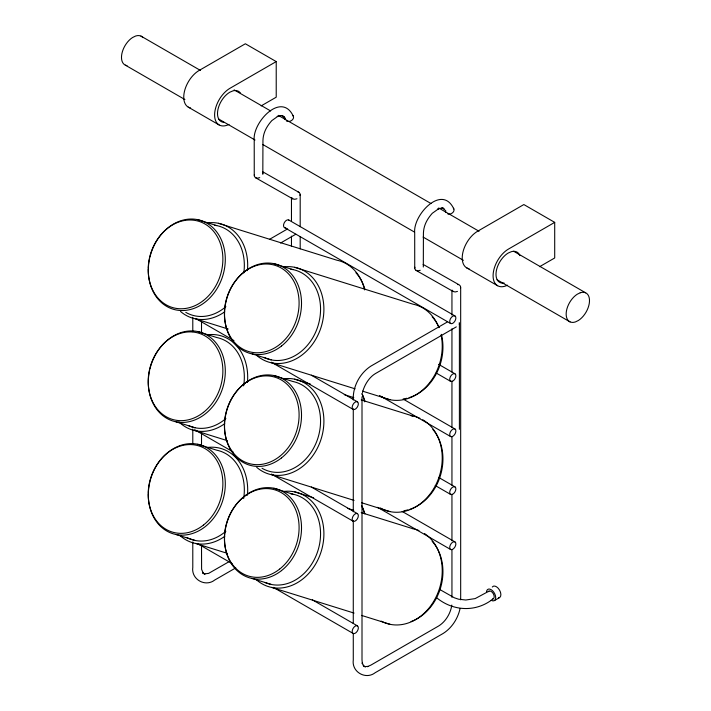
<?xml version="1.0" encoding="UTF-8"?>
<svg xmlns="http://www.w3.org/2000/svg" width="711" height="711" viewBox="0 0 711 711"><rect width="100%" height="100%" fill="white"/><g stroke="black" fill="none" stroke-linecap="round" stroke-linejoin="round"><path stroke-width="1.07" d="M296.958 198.76L294.701 199.302L292.745 198.849L255.525 177.723L254.396 176.39L254.396 174.55M262.821 174.373L262.946 140.502C263.194 132.797 266.536 126.558 271.806 120.621L277.894 116.284L277.201 116.515L280.223 115.591L282.987 115.626L282.071 115.6M457.449 291.412L455.182 291.954L453.227 291.501L416.015 270.376L414.886 269.051L414.886 267.203M423.312 267.025L423.427 233.155C423.685 225.449 427.018 219.21 432.288 213.282L438.376 208.945L437.683 209.167L440.704 208.252L443.468 208.287L441.7 207.923L443.966 208.883L443.246 208.296L445.006 210.136M300.042 195.498L300.042 193.65L298.913 192.326L262.643 171.733M460.532 288.151L460.524 286.302L459.395 284.978L423.134 264.394M451.814 605.07C450.685 613.104 445.806 621.592 438.634 626L370.929 665.087L367.391 666.669L368.147 666.42L364.601 666.554L365.463 666.874L363.188 665.567L363.899 666.145L362.237 663.008L362.397 663.79L362.006 659.941L362.006 396.862M362.494 392.552C364.121 385.664 368.733 377.577 375.337 373.63L456.32 326.873M460.044 608.652C457.831 618.632 451.867 627.964 443.157 633.457L375.186 672.704C365.73 680.125 351.581 671.966 353.278 660.057L353.278 633.492M261.141 105.895L276.224 97.185L276.224 61.59L230.026 88.262A21.801 12.585 -60 0 0 214.615 114.382A21.801 12.585 -60 0 0 229.022 124.398M269.505 239.349L287.644 228.871M280.587 243.02L295.829 234.221M539.622 266.678L554.704 257.969L554.704 222.374L508.507 249.046A21.801 12.585 -60 0 0 493.096 275.157A21.801 12.585 -60 0 0 507.503 285.182M447.175 322.083L370.778 366.183C359.713 373.426 352.647 386.713 353.278 399.982M229.511 561.423L208.607 573.386L204.11 573.893L204.972 574.221L202.697 572.906L203.417 573.493L201.604 569.351L201.515 546.19M235.768 567.885L214.704 580.043C205.248 587.473 191.09 579.305 192.788 567.396L192.788 541.942M488.928 591.179L475.161 598.6L465.803 600.004L458.631 599.222L454.4 597.809L439.993 589.632M493.292 598.733C476.414 612.429 453.325 611.469 436.714 597.809M494.367 600.591L499.54 597.596M259.746 177.634L257.489 178.177L255.525 177.723M420.228 270.287L417.97 270.829L416.015 270.376M457.44 284.524L458.497 284.631M218.419 223.298L336.747 260.173A49.21 39.843 -72.7 0 1 364.645 289.919M197.658 219.681L216.695 225.609M294.638 267.3L412.967 304.175A49.21 39.843 -72.7 0 1 438.963 327.691M273.877 263.683L292.914 269.611M195.436 318.821L228.187 329.033M197.658 331.566L216.695 337.503A46.473 37.63 -72.7 0 1 243.642 385.86M252.174 353.909L271.211 359.837M271.655 362.832L355.127 388.837M362.521 391.139L389.992 399.698M294.638 379.194L310.485 384.127M344.293 394.667L353.802 397.627M361.197 399.929L412.967 416.059M273.877 375.577L292.914 381.505A46.473 37.63 -72.7 0 1 317.266 439.985A46.473 37.63 -72.7 0 1 262.004 468.256M175.955 421.792L194.992 427.729M195.436 430.715L227.138 440.589M197.658 444.259L216.695 450.187A46.473 37.63 -72.7 0 1 243.642 498.553M271.655 474.717L354.069 500.393M361.464 502.704L389.992 511.591M294.638 491.879L313.649 497.807M347.466 508.338L353.802 510.32M361.197 512.622L412.967 528.753M273.877 488.261L292.914 494.189M175.955 534.485L194.992 540.413M195.436 543.4L227.138 553.282M252.174 578.487L271.211 584.415M271.655 587.41L354.069 613.086M361.464 615.388L389.992 624.276M298.007 191.97L298.913 192.326M281.965 115.591L284.516 117.484L284.045 116.72L285.307 119.679A4.364 3.271 -23.1 0 1 285.227 117.937M276.224 61.59L245.357 43.771L199.16 70.442A21.801 12.585 -60 0 0 184.407 91.595A21.801 12.585 -60 0 0 190.592 107.992M554.704 222.374L523.847 204.555L477.641 231.226A21.801 12.585 -60 0 0 462.888 252.378A21.801 12.585 -60 0 0 469.082 268.767M140.974 36.092L200.52 70.469M234.132 89.87L270.624 110.943M278.312 115.378L431.017 203.542M438.696 207.976L479.036 231.262M513.609 251.223L585.633 292.808M125.367 65.163L184.904 99.54M218.526 118.941L255.018 140.014M262.697 144.449L414.442 232.062M423.081 237.047L463.421 260.333M497.033 279.743L570.026 321.887M188.255 107.121L219.121 124.94M466.745 267.905L497.602 285.724M288.773 220.001L454.969 315.951A4.364 2.515 -60 0 1 453.591 322.705A4.364 2.515 -60 0 1 449.814 320.528A4.364 2.515 -60 0 1 454.969 315.951M284.418 227.556L450.605 323.505M438.643 364.352L454.969 373.782A4.364 2.515 -60 0 1 453.591 380.536A4.364 2.515 -60 0 1 449.814 378.359A4.364 2.515 -60 0 1 454.969 373.782M436.199 373.017L450.605 381.336M403.093 399.031L454.969 428.982A4.364 2.515 -60 0 1 453.591 435.736A4.364 2.515 -60 0 1 449.814 433.559A4.364 2.515 -60 0 1 454.969 428.982M379.523 395.494L450.605 436.536M311.338 375.204L357.446 401.831A4.364 2.515 -60 0 1 356.069 408.585A4.364 2.515 -60 0 1 352.292 406.399A4.364 2.515 -60 0 1 357.446 401.831M196.503 318.972L233.963 340.605M271.433 362.237L353.091 409.376M438.643 477.428L454.969 486.857A4.364 2.515 -60 0 1 453.591 493.612A4.364 2.515 -60 0 1 449.814 491.434A4.364 2.515 -60 0 1 454.969 486.857M435.239 485.533L450.605 494.412M402.133 511.413L454.969 541.915A4.364 2.515 -60 0 1 453.591 548.67A4.364 2.515 -60 0 1 449.814 546.483A4.364 2.515 -60 0 1 454.969 541.915M377.594 507.316L450.605 549.47M311.338 487.026L357.446 513.653A4.364 2.515 -60 0 1 356.069 520.408A4.364 2.515 -60 0 1 352.292 518.221A4.364 2.515 -60 0 1 357.446 513.653M194.583 429.684L233.004 451.867M271.433 474.059L353.091 521.199M312.298 599.8L357.446 625.867A4.364 2.515 -60 0 1 356.069 632.621A4.364 2.515 -60 0 1 352.292 630.444A4.364 2.515 -60 0 1 357.446 625.867M197.462 543.568L232.044 563.539M273.353 587.384L353.091 633.421M453.227 291.501L452.098 290.177M292.745 198.849L291.617 197.516M453.849 208.981C442.038 183.438 412.727 215.229 414.7 232.853L414.735 268.163M293.359 116.32C281.547 90.777 252.245 122.576 254.218 140.2L254.254 175.51M262.821 172.524L262.972 173.413M460.675 287.191L460.675 599.8M459.404 323.621L459.404 429.328M451.947 290.364L451.947 315.035M451.947 328.793L451.947 372.084M451.947 380.963L451.947 427.578M451.947 436.456L451.947 485.284M451.947 494.163L451.947 540.778M451.947 549.656L451.947 597.382M353.278 408.834L353.278 511.76M353.278 520.612L353.278 623.538M300.193 194.538L300.193 226.685M300.193 236.665L300.193 248.859M291.466 197.702L291.466 221.308M291.466 236.141L291.466 246.13M201.515 321.967L201.515 333.068M201.515 432.972L201.515 446.295M192.788 317.293L192.788 331.673M192.788 429.062L192.788 444.562M292.905 115.6A4.364 3.271 -23.1 0 1 292.763 119.377A4.364 3.271 -23.1 0 1 288.39 121.457M287.36 121.323A4.364 3.271 -23.1 0 1 286.462 120.968M453.387 208.252A4.364 3.271 -23.1 0 1 452.907 212.438A4.364 3.271 -23.1 0 1 447.85 213.984M445.788 212.331A4.364 3.271 -23.1 0 1 445.717 210.598M459.288 322.643A4.364 2.515 60 0 1 459.288 324.483M492.305 587.01A6.506 3.759 60 0 1 499.54 590.086A6.506 3.759 60 0 1 498.589 597.889M486.511 592.299A6.506 3.759 60 0 1 491.105 589.641A6.506 3.759 60 0 1 495.709 597.613A6.506 3.759 60 0 1 491.105 600.271M488.439 591.632A4.364 2.515 60 0 1 493.292 593.694A4.364 2.515 60 0 1 492.652 598.929M519.919 255.658A17.437 10.07 -60 0 0 511.52 251.623L508.329 252.983A17.437 10.07 -60 0 0 496.189 271.753A17.437 10.07 -60 0 0 504.117 283.031M126.993 65.634A16.513 9.536 -60 0 1 121.857 53.796A16.513 9.536 -60 0 1 132.548 37.523L135.588 36.039A16.513 9.536 -60 0 1 142.955 37.621M223.672 122.336A17.437 10.07 -60 0 1 217.93 109.627A17.437 10.07 -60 0 1 229.84 92.199L233.039 90.839A17.437 10.07 -60 0 1 240.522 93.159M207.896 222.836A49.21 39.843 -72.7 0 1 247.437 270.642M224.747 311.774A49.21 39.843 -72.7 0 1 180.505 311.454M355.935 272.775A47.237 38.252 -72.7 0 1 364.885 289.341M214.544 225.227A46.473 37.63 -72.7 0 1 243.802 272.882M225.867 306.663A46.473 37.63 -72.7 0 1 185.784 312.369M149.879 257.231A46.473 37.63 -72.7 0 1 212.278 227.093A46.473 37.63 -72.7 0 1 202.208 304.228A46.473 37.63 -72.7 0 1 148.323 269.158M148.359 268.083A46.473 37.63 -72.7 0 1 149.63 258.297M441.104 334.997A49.21 39.843 -72.7 0 1 425.916 386.944A49.21 39.843 -72.7 0 1 381.158 396.534M284.116 266.847A49.21 39.843 -72.7 0 1 321.23 326.776A49.21 39.843 -72.7 0 1 256.724 355.456M432.155 316.786A47.237 38.252 -72.7 0 1 439.025 327.495M441.371 334.357A47.237 38.252 -72.7 0 1 409.021 397.68M406.968 398.24A47.237 38.252 -72.7 0 1 403.892 398.827M290.763 269.229A46.473 37.63 -72.7 0 1 318.11 325.54A46.473 37.63 -72.7 0 1 263.941 357.402M364.645 401.813A49.21 39.843 -72.7 0 0 361.935 393.601A47.237 38.252 -72.7 0 1 364.885 401.226M207.896 334.73A49.21 39.843 -72.7 0 1 247.437 382.536M224.747 423.667A49.21 39.843 -72.7 0 1 178.905 421.881M225.867 418.557A46.473 37.63 -72.7 0 1 188.726 425.747M149.879 369.116A46.473 37.63 -72.7 0 1 214.482 341.147A46.473 37.63 -72.7 0 1 196.44 419.286A46.473 37.63 -72.7 0 1 149.63 370.182M422.716 419.739A49.21 39.843 -72.7 0 1 436.27 483.915A49.21 39.843 -72.7 0 1 380.243 507.912M410.922 415.686A49.21 39.843 -72.7 0 1 419.925 418.299M284.116 378.732A49.21 39.843 -72.7 0 1 321.23 438.669A49.21 39.843 -72.7 0 1 256.724 467.349M432.848 429.453A47.237 38.252 -72.7 0 1 440.722 474.601A47.237 38.252 -72.7 0 1 410.034 509.254M407.99 509.867A47.237 38.252 -72.7 0 1 403.892 510.711M361.508 505.334A49.21 39.843 -72.7 0 1 364.387 513.44M207.896 447.415A49.21 39.843 -72.7 0 1 247.437 495.22M224.747 536.352A49.21 39.843 -72.7 0 1 180.505 536.032M361.952 506.241A47.237 38.252 -72.7 0 1 364.885 513.911M225.867 531.241A46.473 37.63 -72.7 0 1 186.744 537.472M148.359 492.661A46.473 37.63 -72.7 0 1 207.399 448.046A46.473 37.63 -72.7 0 1 204.964 526.842A46.473 37.63 -72.7 0 1 148.323 493.736M424.494 533.534A49.21 39.843 -72.7 0 1 435.994 597.178A49.21 39.843 -72.7 0 1 381.158 621.112M412.975 528.726A49.21 39.843 -72.7 0 1 418.957 530.575M284.116 491.425A49.21 39.843 -72.7 0 1 321.034 551.976A49.21 39.843 -72.7 0 1 255.916 579.323M432.155 541.364A47.237 38.252 -72.7 0 1 441.051 586.104A47.237 38.252 -72.7 0 1 411.047 621.583M290.763 493.807A46.473 37.63 -72.7 0 1 318.297 549.47A46.473 37.63 -72.7 0 1 264.945 582.442M285.795 227.68A4.364 2.515 -60 0 1 284.151 223.023A4.364 2.515 -60 0 1 289.261 220.454M580.247 292.763L577.208 294.247A16.513 9.536 -60 0 0 566.196 313.027A16.513 9.536 -60 0 0 575.421 321.932L578.452 320.448A16.513 9.536 -60 0 0 589.472 301.668A16.513 9.536 -60 0 0 580.247 292.763M203.408 300.531A45.077 36.501 -72.7 0 0 204.99 224.001A45.077 36.501 -72.7 0 0 148.199 268.651A45.077 36.501 -72.7 0 0 203.408 300.531M281.458 346.053A46.473 37.63 -72.7 0 0 283.085 267.158A46.473 37.63 -72.7 0 0 224.543 313.187A46.473 37.63 -72.7 0 0 281.458 346.053M279.627 344.533A45.077 36.501 -72.7 0 0 281.209 268.011A45.077 36.501 -72.7 0 0 224.418 312.653A45.077 36.501 -72.7 0 0 279.627 344.533M203.408 412.416A45.077 36.501 -72.7 0 0 204.99 335.894A45.077 36.501 -72.7 0 0 148.199 380.545A45.077 36.501 -72.7 0 0 203.408 412.416M281.458 457.937A46.473 37.63 -72.7 0 0 283.085 379.043A46.473 37.63 -72.7 0 0 224.543 425.071A46.473 37.63 -72.7 0 0 281.458 457.937M279.627 456.426A45.077 36.501 -72.7 0 0 281.209 379.896A45.077 36.501 -72.7 0 0 224.418 424.547A45.077 36.501 -72.7 0 0 279.627 456.426M203.408 525.109A45.077 36.501 -72.7 0 0 204.99 448.579A45.077 36.501 -72.7 0 0 148.199 493.23A45.077 36.501 -72.7 0 0 203.408 525.109M281.458 570.631A46.473 37.63 -72.7 0 0 283.085 491.736A46.473 37.63 -72.7 0 0 224.543 537.765A46.473 37.63 -72.7 0 0 281.458 570.631M279.627 569.111A45.077 36.501 -72.7 0 0 281.209 492.59A45.077 36.501 -72.7 0 0 224.418 537.232A45.077 36.501 -72.7 0 0 279.627 569.111"/></g></svg>
